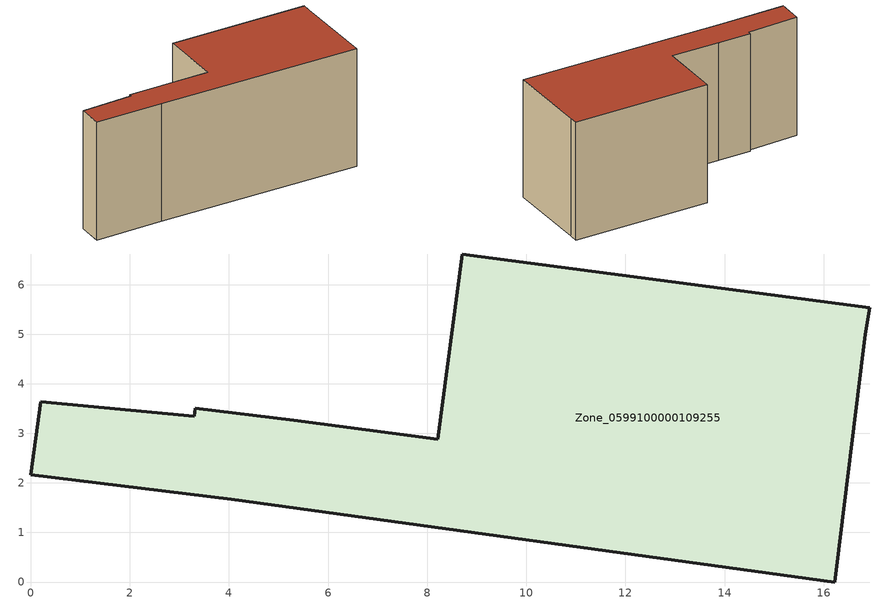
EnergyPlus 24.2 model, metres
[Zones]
Zone_0599100000109255
 floor ground (C_G): 0,2.17 0.2,3.63 3.3,3.35 3.32,3.5 5.3,3.27 8.21,2.88 8.7,6.62 16.93,5.53 16.84,5 16.22,0 4.05,1.67 z0
 wall outside (C_F): 5.3,3.27 3.32,3.5 3.3,3.35 0.2,3.63 0,2.17 4.05,1.67 16.22,0 16.84,5 16.93,5.53 8.7,6.62 8.21,2.88 5.3,3.27 z0:7.29
 roof outside (C_R): 16.22,0 16.84,5 16.93,5.53 8.7,6.62 8.21,2.88 5.3,3.27 3.32,3.5 3.3,3.35 0.2,3.63 0,2.17 4.05,1.67 z7.29
[BUILDING]
Pand.0599100000109255: North Axis=0; Terrain=City; Loads Convergence Tolerance Value=0.04; Temperature Convergence Tolerance Value=0.4; Solar Distribution=FullExterior; Maximum Number of Warmup Days=25; Minimum Number of Warmup Days=1
[Site:Location]
Rotterdam.The.Hague.AP_ZH_NLD Design_Conditions: Latitude=51.96; Longitude=4.45; Time Zone=1; Elevation=-4.5
[SITE:GROUNDTEMPERATURE:BUILDINGSURFACE]
18, 18, 18, 18, 18, 18, 18, 18, 18, 18, 18, 18
[MATERIAL] Thermal Absorptance=0.9; Solar Absorptance=0.7; Visible Absorptance=0.7
Name | Roughness | Thickness | Conductivity | Density | Specific Heat
G.TC.1975-1991 | MediumSmooth | 0.15 | 0.288461 | 540 | 1210
F.TC.1975-1991 | Rough | 0.3 | 0.230769 | 1920 | 840
R.TC.1975-1991 | MediumRough | 0.2 | 0.153846 | 1500 | 1000
[CONSTRUCTION]
C_G: G.TC.1975-1991
C_F: F.TC.1975-1991
C_R: R.TC.1975-1991
[ZONE]
Zone_0599100000109255: Type=1; Multiplier=1; Ceiling Height=Autocalculate; Volume=Autocalculate; Floor Area=autocalculate; Part of Total Floor Area=Yes
[ZONEINFILTRATION:DESIGNFLOWRATE]
Infil_Zone_0599100000109255: Zone or ZoneList or Space or SpaceList=Zone_0599100000109255; Schedule=AlwaysOn; Design Flow Rate Calculation Method=Flow/Area; Flow Rate per Floor Area=0.003; Constant Term Coefficient=1; Temperature Term Coefficient=0; Velocity Term Coefficient=0; Velocity Squared Term Coefficient=0
[HVACTEMPLATE:ZONE:IDEALLOADSAIRSYSTEM]
Zone_0599100000109255: Maximum Heating Supply Air Temperature=50; Minimum Cooling Supply Air Temperature=13; Maximum Heating Supply Air Humidity Ratio=0.0156; Minimum Cooling Supply Air Humidity Ratio=0.0077; Heating Limit=NoLimit; Cooling Limit=NoLimit; Dehumidification Control Type=ConstantSensibleHeatRatio; Cooling Sensible Heat Ratio=0.7; Dehumidification Setpoint=60; Humidification Control Type=None; Humidification Setpoint=30; Outdoor Air Method=None; Outdoor Air Flow Rate per Person=0.00944; Outdoor Air Flow Rate per Zone Floor Area=0; Outdoor Air Flow Rate per Zone=0; Demand Controlled Ventilation Type=None; Outdoor Air Economizer Type=NoEconomizer; Heat Recovery Type=None; Sensible Heat Recovery Effectiveness=0.7; Latent Heat Recovery Effectiveness=0.65
[ZONECONTROL:THERMOSTAT]
ThermostatControl_Zone_0599100000109255: Zone or ZoneList=Zone_0599100000109255; Control Type Schedule=DualSetpointControlType; Control 1=Thermostat_Zone_0599100000109255; Temperature Difference Between Cutout And Setpoint=0
[THERMOSTATSETPOINT:DUALSETPOINT]
Thermostat_Zone_0599100000109255: Heating Setpoint Temperature Schedule=HeatingSetpoint_Zone_0599100000109255; Cooling Setpoint Temperature Schedule=CoolingSetpoint_Zone_0599100000109255
[SCHEDULE:COMPACT]
HeatingSetpoint_Zone_0599100000109255: Through: 12/31, For: AllDays, Until: 24:00, 21
CoolingSetpoint_Zone_0599100000109255: Through: 12/31, For: AllDays, Until: 24:00, 24
DualSetpointControlType: Through: 12/31, For: AllDays, Until: 24:00, 4
AlwaysOn: Through: 12/31, For: AllDays, Until: 24:00, 1
